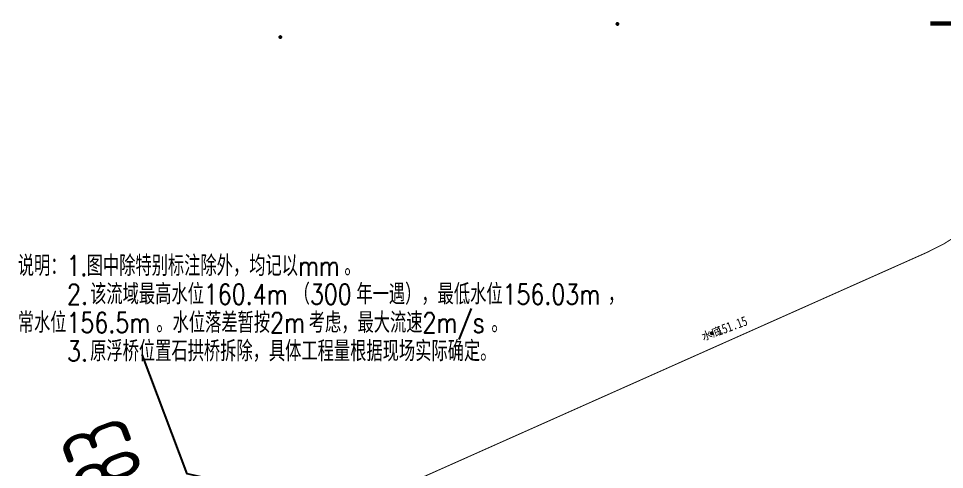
# Model space of a CAD drawing. Header units: millimetres. Extents: x -1471591 to 944464, y -468930 to 547002.
# Drawn here: x 339541 to 435263, y -107552 to -60955 of the extents above; entities that cross this region are included whole.
import ezdxf
from ezdxf.enums import TextEntityAlignment as Align

# ---------------------------------------------------------------- set-up
doc = ezdxf.new("R2010")
doc.units = ezdxf.units.MM
doc.header["$LTSCALE"] = 10
doc.linetypes.add('CENTER', pattern=[2, 1.25, -0.25, 0.25, -0.25])
for name, color, linetype in [('DIM_SYMB', 3, 'Continuous'), ('GCD', 252, 'Continuous'), ('PUB_TEXT', 7, 'Continuous'), ('ZBTZ', 252, 'Continuous'), ('坐标', 3, 'Continuous')]:
    doc.layers.add(name, color=color, linetype=linetype)
doc.layers.add('设计河底', color=5, linetype='Continuous', lineweight=25)
doc.styles.get("Standard").update_dxf_attribs({"font": 'simplex.shx', "width": 0.8, "bigfont": 'hztxt.shx'})
doc.styles.add('宋体', font='', dxfattribs={"height": 1.25, "bigfont": 'hztxt.shx'})
doc.styles.add('新汇字高7', font='tssdeng.shx', dxfattribs={"width": 0.7, "height": 1.25, "bigfont": 'hztxt.shx'})
doc.styles.get('宋体').set_extended_font_data('SimSun')

# ---------------------------------------------------------------- blocks, each defined once
blk = doc.blocks.new('GC200')
at = {"layer": 'GCD', "const_width": 0.2, "flags": 128}
blk.add_lwpolyline([(-0.1, 0, 1), (0.1, 0, 1)], format="xyb", close=True, dxfattribs=at)
blk = doc.blocks.new('地形')
at = {"layer": 'GCD', "const_width": 0.2, "flags": 128}
for points, elevation in [([(-101.36, -65.075, 1), (-101.16, -65.075, 1)], 307.145), ([(-68.248, -76.016, 1), (-68.048, -76.016, 1)], 304.23)]:
    blk.add_lwpolyline(points, format="xyb", close=True, dxfattribs=dict(at, elevation=elevation))
at = {"layer": '坐标', "color": 3, "elevation": 152.25}
blk.add_lwpolyline([(-111.722, -113.332), (-126.086, -103.962), (-126.122, -90.801)], dxfattribs=at)
at = {"layer": '设计河底', "color": 1, "linetype": 'CENTER', "ltscale": 0.5, "const_width": 0.1, "elevation": 152.25, "flags": 128}
blk.add_lwpolyline([(-19.228, -61.317), (-28.355, -94.654, -0.321002), (-46.423, -109.336), (-111.722, -113.332, 0.512195), (-146.369, -168.234), (-129.647, -209.648)], format="xyb", dxfattribs=at)
at = {"layer": 'GCD', "linetype": 'Continuous'}
ref = blk.add_blockref('GC200', (-70.222, -109.369, 303.4), dxfattribs=at)
ref.add_attrib('height', '151.15', dxfattribs={"linetype": 'Continuous', "height": 1, "style": '宋体', "width": 0.8}).set_placement((-69.622, -109.369, 303.4), align=Align.MIDDLE_LEFT)
at = {"layer": 'ZBTZ', "linetype": 'Continuous', "style": '宋体'}
blk.add_text('水底', height=0.8, dxfattribs=at).set_placement((-70.222, -109.369), align=Align.MIDDLE)
at = {"layer": '坐标', "color": 3, "style": '新汇字高7', "width": 0.7}
blk.add_text('83', height=7, rotation=90, dxfattribs=at).set_placement((-128.113, -102.524, 152.25), align=Align.BOTTOM_LEFT)

msp = doc.modelspace()

# ---------------------------------------------------------------- linework, layer by layer
at = {"layer": 'DIM_SYMB', "const_width": 420}
msp.add_lwpolyline([(433799.4, -61467.2), (453899.9, -61467.2)], dxfattribs=at)

# ---------------------------------------------------------------- block references
at = {"xscale": 1000, "yscale": 1000, "zscale": 1000, "rotation": 20.51376453450802}
msp.add_blockref('地形', (438640.4, 33561.1, -152250), dxfattribs=at)

# ---------------------------------------------------------------- texts
at = {"layer": 'PUB_TEXT', "width": 0.8}
for s, p in [('说明：', (339465.2, -87553.2)), ('1.', (344505.2, -87553.2)), ('图中除特别标注除外，均记以', (346585.2, -87553.2)), ('mm', (368425.2, -87553.2)), ('。', (373225.2, -87553.2)), ('2.', (344544.8, -90493.2)), ('该流域最高水位', (346944.8, -90493.2)), ('160.4m', (358704.8, -90493.2)), ('（', (367984.8, -90493.2)), ('300', (369664.8, -90493.2)), ('年一遇），最低水位', (374464.8, -90493.2)), ('156.03m', (389584.8, -90493.2)), ('，', (400464.8, -90493.2)), ('2m/s', (381305.2, -93433.2)), ('常水位', (339465.2, -93433.2)), ('156.5m', (344505.2, -93433.2)), ('。水位落差暂按', (353785.2, -93433.2)), ('2m', (365545.2, -93433.2)), ('考虑，最大流速', (369545.2, -93433.2)), ('。', (388425.2, -93433.2)), ('3.', (344544.8, -96373.2)), ('原浮桥位置石拱桥拆除，具体工程量根据现场实际确定。', (346944.8, -96373.2))]:
    msp.add_text(s, height=2100, dxfattribs=at).set_placement(p)

doc.saveas('drawing.dxf')
